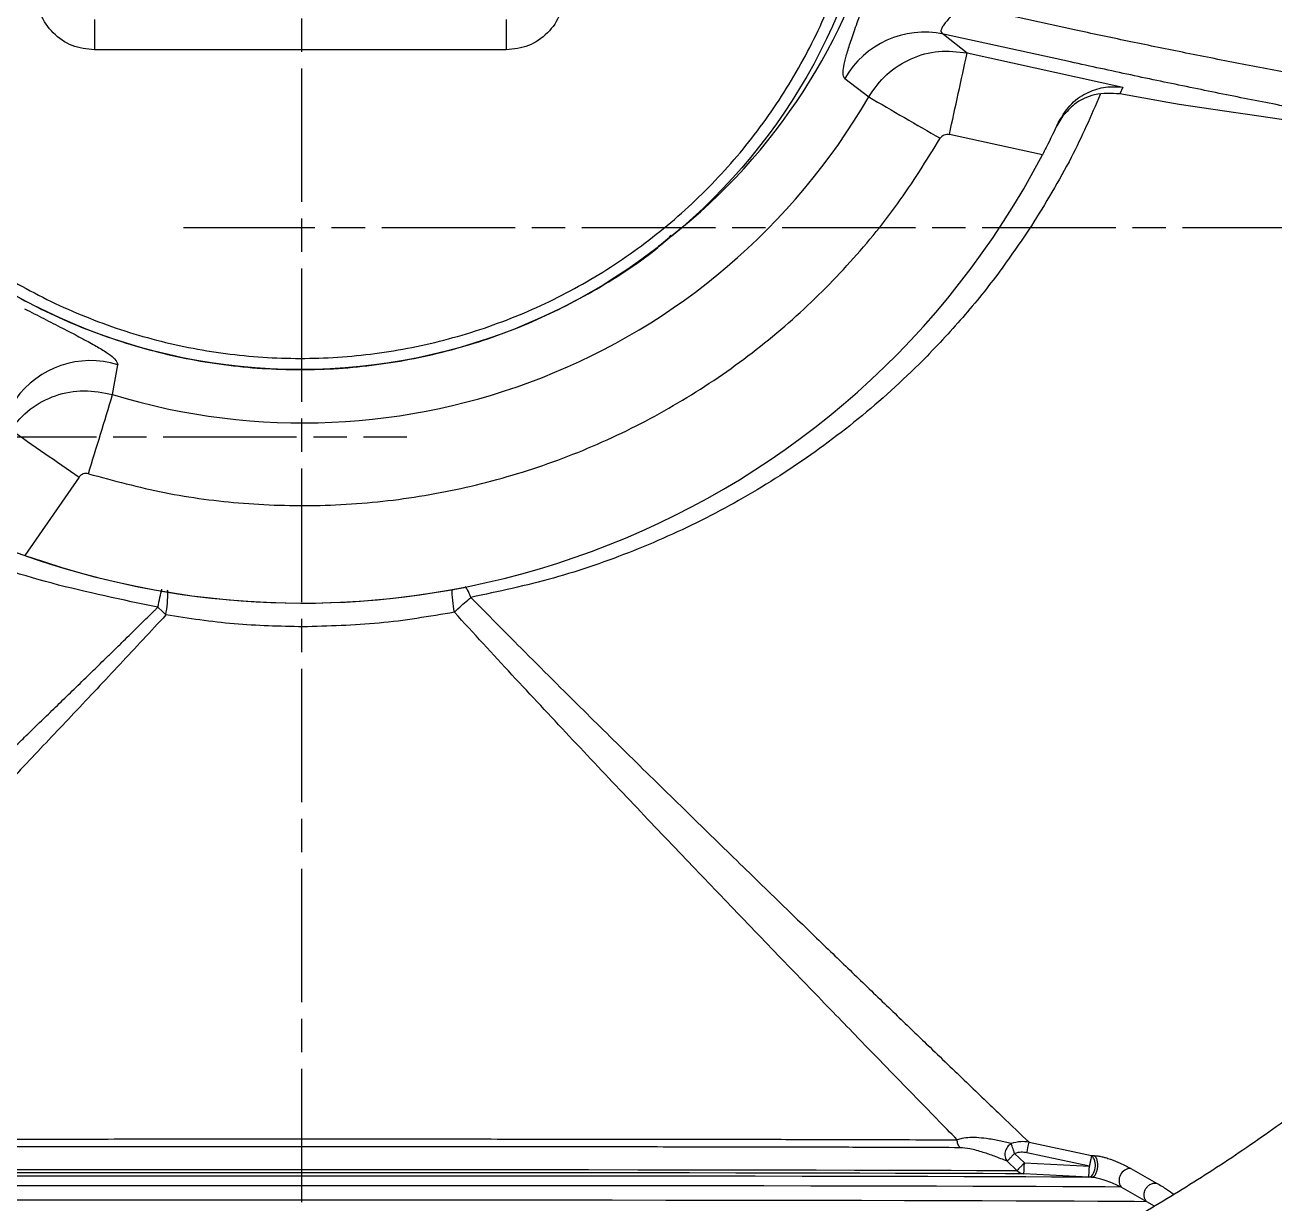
# Model space of a CAD drawing. Header units: millimetres. Extents: x 2271 to 4415, y 823 to 2339.
# Drawn here: x 3097.8 to 3210.1, y 1095 to 1200.9 of the extents above; entities that cross this region are included whole.
import ezdxf

# ---------------------------------------------------------------- set-up
doc = ezdxf.new("R2010")
doc.units = ezdxf.units.MM
doc.linetypes.add('AM_ISO08W050', pattern=[18, 12, -1.5, 3, -1.5])
doc.layers.add('AM_7', color=4, linetype='AM_ISO08W050', lineweight=25)

msp = doc.modelspace()

# ---------------------------------------------------------------- linework, layer by layer
at = {"color": 7, "linetype": 'Continuous', "lineweight": 25}
for p, q in [((3192.417, 1200.423), (3181.909, 1202.73)), ((3180.369, 1200.108), (3182.51, 1198.412)), ((3191.797, 1197.599), (3180.369, 1200.108)), ((3141.066, 1198.682), (3104.041, 1198.682)), ((3182.51, 1198.412), (3196.499, 1195.341)), ((3171.501, 1196.114), (3173.658, 1194.463)), ((3196.499, 1195.341), (3196.223, 1194.727)), ((3200.541, 1193.935), (3196.223, 1194.727)), ((3191.122, 1192.754), (3190.564, 1191.839)), ((3190.564, 1191.839), (3190.724, 1192.195)), ((3189.27, 1189.249), (3180.905, 1191.085)), ((3105.666, 1167.673), (3106.145, 1170.363)), ((3102.661, 1160.256), (3097.798, 1153.209)), ((3137.288, 1150.335), (3137.288, 1150.335)), ((3109.743, 1148.547), (3110.193, 1148.121)), ((3110.193, 1148.121), (3110.467, 1147.85)), ((3136.406, 1148.096), (3136.717, 1148.399)), ((3186.77, 1099.415), (3187.656, 1098.57)), ((3193.498, 1098.277), (3187.868, 1099.471)), ((3188.074, 1100.423), (3193.696, 1099.232)), ((3186.982, 1097.865), (3186.096, 1098.71)), ((3187.656, 1098.57), (3193.498, 1098.277)), ((3193.696, 1099.232), (3193.927, 1099.218)), ((3193.448, 1097.281), (3187.606, 1097.574)), ((3193.68, 1097.267), (3193.448, 1097.281)), ((3197.218, 1098.054), (3199.531, 1096.748)), ((3198.647, 1095.071), (3196.34, 1096.388)), ((3199.352, 1094.68), (3198.647, 1095.071))]:
    msp.add_line(p, q, dxfattribs=at)
at = {"color": 7, "linetype": 'Continuous', "lineweight": 25, "flags": 128}
for points in [[(3104.041, 1201.425), (3104.041, 1201.33), (3104.041, 1201.144), (3104.041, 1200.876), (3104.041, 1200.533), (3104.041, 1200.128), (3104.041, 1199.674), (3104.041, 1199.187), (3104.041, 1198.682)], [(3141.066, 1201.425), (3141.066, 1201.33), (3141.066, 1201.144), (3141.066, 1200.876), (3141.066, 1200.533), (3141.066, 1200.128), (3141.066, 1199.674), (3141.066, 1199.187), (3141.066, 1198.682)], [(3193.68, 1097.267), (3192.052, 1097.278), (3190.08, 1097.288), (3187.774, 1097.298), (3185.146, 1097.308), (3182.207, 1097.317), (3178.974, 1097.326), (3175.463, 1097.334), (3171.689, 1097.341), (3167.673, 1097.348), (3163.434, 1097.355), (3158.993, 1097.361), (3154.372, 1097.366), (3149.595, 1097.37), (3144.684, 1097.374), (3139.665, 1097.377), (3134.562, 1097.379), (3129.4, 1097.38), (3124.206, 1097.381), (3119.004, 1097.381), (3113.821, 1097.38), (3108.682, 1097.378), (3103.613, 1097.376), (3098.64, 1097.372), (3093.786, 1097.368)], [(3187.606, 1097.574), (3185.945, 1097.584), (3183.949, 1097.593), (3181.629, 1097.603), (3178.997, 1097.612), (3176.068, 1097.62), (3172.856, 1097.628), (3169.379, 1097.636), (3165.655, 1097.643), (3161.704, 1097.649), (3157.547, 1097.655), (3153.205, 1097.66), (3148.703, 1097.664), (3144.063, 1097.668), (3139.31, 1097.671), (3134.47, 1097.673), (3129.568, 1097.675), (3124.629, 1097.675), (3119.681, 1097.675), (3114.749, 1097.674), (3109.86, 1097.673), (3105.039, 1097.67), (3100.312, 1097.667), (3095.704, 1097.663)], [(3095.965, 1097.954), (3100.528, 1097.957), (3105.21, 1097.96), (3109.984, 1097.963), (3114.827, 1097.964), (3119.711, 1097.965), (3124.611, 1097.965), (3129.502, 1097.965), (3134.357, 1097.963), (3139.151, 1097.961), (3143.858, 1097.958), (3148.453, 1097.955), (3152.912, 1097.95), (3157.212, 1097.945), (3161.329, 1097.939), (3165.242, 1097.933), (3168.93, 1097.926), (3172.374, 1097.919), (3175.555, 1097.911), (3178.456, 1097.902), (3181.062, 1097.894), (3183.36, 1097.884), (3185.337, 1097.875), (3186.982, 1097.865)], [(3193.448, 1097.281), (3193.541, 1097.294), (3193.633, 1097.338), (3193.721, 1097.412), (3193.801, 1097.514), (3193.872, 1097.639), (3193.931, 1097.785), (3193.977, 1097.947), (3194.007, 1098.119)], [(3196.34, 1096.388), (3194.925, 1096.398), (3193.176, 1096.409), (3191.101, 1096.419), (3188.71, 1096.429), (3186.014, 1096.438), (3183.025, 1096.447), (3179.757, 1096.455), (3176.225, 1096.463), (3172.446, 1096.471), (3168.437, 1096.478), (3164.216, 1096.484), (3159.804, 1096.49), (3155.22, 1096.495), (3150.486, 1096.499), (3145.624, 1096.503), (3140.656, 1096.506), (3135.605, 1096.508), (3130.495, 1096.51), (3125.349, 1096.511), (3120.191, 1096.511), (3115.045, 1096.51), (3109.934, 1096.508), (3104.883, 1096.506), (3099.915, 1096.503), (3095.053, 1096.499)], [(3198.647, 1095.071), (3197.532, 1095.082), (3196.07, 1095.093), (3194.268, 1095.103), (3192.134, 1095.114), (3189.679, 1095.124), (3186.913, 1095.133), (3183.849, 1095.142), (3180.502, 1095.151), (3176.887, 1095.159), (3173.021, 1095.167), (3168.921, 1095.174), (3164.608, 1095.18), (3160.1, 1095.186), (3155.42, 1095.191), (3150.587, 1095.195), (3145.626, 1095.199), (3140.558, 1095.202), (3135.408, 1095.204), (3130.2, 1095.206), (3124.957, 1095.206), (3119.703, 1095.206), (3114.464, 1095.205), (3109.264, 1095.204), (3104.126, 1095.202), (3099.075, 1095.198), (3094.133, 1095.195)]]:
    msp.add_lwpolyline(points, dxfattribs=at)
at = {"color": 7, "linetype": 'Continuous', "lineweight": 25}
msp.add_circle((3122.544, 1222.429), 52.5, dxfattribs=at)
for centre, radius, start, end in [((3122.769, 1224.02), 53.574, 308.26934, 171.50515), ((3178.686, 1192.001), 8.28, 78.27823, 150.21456), ((-1479.123, 2215.555), 4771.31, 347.60122, 347.691294), ((3122.769, 1223.941), 58.81, 253.09221, 329.91815), ((3860.906, 2369.117), 1360.927, 239.669618, 239.98259), ((3122.77, 1223.929), 75, 250.55137, 332.45778), ((3103.696, 1162.455), 8.278, 72.79245, 144.73438), ((-820.129, 2354.824), 4101.365, 343.070862, 343.174801), ((3795.67, 2167.41), 1222.547, 235.11742, 235.46867), ((3122.77, 1223.917), 75, 248.34145, 281.16149), ((2317.572, 1288.277), 890.541, 347.759661, 347.822332), ((3192.842, 1098.393), 1.197, 346.77793, 44.49537), ((3187.661, 1098.506), 0.933, 223.34923, 266.65686), ((3197.23, 1096.984), 1.071, 90.60321, 213.8212)]:
    msp.add_arc(centre, radius, start, end, dxfattribs=at)
for points, knots in [([(3122.336, 1053.698), (3124.897, 1053.722), (3128.477, 1053.757), (3133.746, 1054.036), (3138.211, 1054.371), (3143.527, 1054.937), (3149.096, 1055.71), (3154.909, 1056.72), (3160.88, 1057.976), (3166.957, 1059.487), (3173.094, 1061.258), (3179.26, 1063.292), (3185.423, 1065.591), (3191.56, 1068.157), (3197.648, 1070.987), (3203.668, 1074.081), (3209.6, 1077.435), (3215.43, 1081.048), (3221.139, 1084.913), (3226.715, 1089.027), (3232.142, 1093.384), (3237.408, 1097.979), (3242.499, 1102.803), (3247.404, 1107.851), (3252.111, 1113.114), (3256.609, 1118.584), (3260.887, 1124.252), (3264.936, 1130.109), (3268.745, 1136.146), (3272.307, 1142.352), (3275.612, 1148.716), (3278.653, 1155.229), (3281.422, 1161.878), (3283.913, 1168.653), (3286.118, 1175.54), (3288.033, 1182.529), (3289.651, 1189.607), (3290.969, 1196.76), (3291.982, 1203.977), (3292.686, 1211.244), (3293.079, 1218.549), (3293.158, 1225.877), (3292.921, 1233.215), (3292.367, 1240.549), (3291.495, 1247.867), (3290.304, 1255.154), (3288.796, 1262.397), (3286.971, 1269.581), (3284.831, 1276.694), (3282.377, 1283.722), (3279.612, 1290.65), (3276.539, 1297.466), (3273.162, 1304.157), (3269.485, 1310.709), (3265.511, 1317.109), (3261.246, 1323.344), (3256.695, 1329.402), (3251.863, 1335.271), (3246.756, 1340.937), (3241.379, 1346.39), (3235.933, 1351.437), (3230.459, 1356.09), (3225.001, 1360.359), (3219.376, 1364.401), (3213.595, 1368.21), (3207.667, 1371.778), (3201.605, 1375.1), (3195.419, 1378.17), (3189.122, 1380.984), (3182.729, 1383.536), (3176.253, 1385.822), (3169.716, 1387.838), (3163.141, 1389.58), (3156.568, 1391.045), (3150.074, 1392.227), (3143.785, 1393.124), (3138.261, 1393.707), (3133.378, 1394.075), (3128.554, 1394.315), (3122.58, 1394.432), (3117.063, 1394.321), (3111.794, 1394.05), (3107.329, 1393.712), (3102.013, 1393.147), (3096.444, 1392.374), (3090.631, 1391.364), (3084.659, 1390.108), (3078.583, 1388.597), (3072.445, 1386.826), (3066.28, 1384.792), (3060.117, 1382.493), (3053.98, 1379.928), (3047.892, 1377.097), (3041.872, 1374.003), (3035.939, 1370.649), (3030.11, 1367.037), (3024.401, 1363.171), (3018.825, 1359.057), (3013.398, 1354.7), (3008.132, 1350.105), (3003.041, 1345.281), (2998.136, 1340.233), (2993.429, 1334.97), (2988.931, 1329.5), (2984.653, 1323.832), (2980.604, 1317.975), (2976.795, 1311.938), (2973.233, 1305.732), (2969.928, 1299.368), (2966.885, 1292.856), (2964.123, 1286.204), (2961.786, 1279.922), (2960.508, 1275.817), (2959.945, 1274.009)], [0, 0, 0, 0, 0.0102074, 0.014274, 0.021037, 0.0280561, 0.0355867, 0.0434511, 0.0515783, 0.0599113, 0.0684099, 0.0770439, 0.085791, 0.0946336, 0.1035582, 0.112554, 0.1216124, 0.1307262, 0.1398897, 0.1490979, 0.1583469, 0.1676331, 0.1769537, 0.1863062, 0.1956884, 0.2050985, 0.2145348, 0.2239961, 0.233481, 0.2429885, 0.2525178, 0.262068, 0.2716385, 0.2812287, 0.2908382, 0.3004664, 0.3101132, 0.3197782, 0.3294613, 0.3391624, 0.3488814, 0.3586183, 0.3683733, 0.3781464, 0.387938, 0.3977483, 0.4075776, 0.4174265, 0.4272956, 0.4371854, 0.4470968, 0.4570307, 0.4669882, 0.4769704, 0.486979, 0.4970156, 0.5070822, 0.5171812, 0.5273154, 0.5374882, 0.5477037, 0.5569145, 0.5661226, 0.5753266, 0.5845258, 0.5937191, 0.6029052, 0.6120821, 0.6212471, 0.6303962, 0.6395236, 0.6486197, 0.6576679, 0.6666375, 0.6754633, 0.6839789, 0.6919633, 0.6976055, 0.7035012, 0.7112199, 0.7214273, 0.7254939, 0.7322569, 0.739276, 0.7468066, 0.754671, 0.7627982, 0.7711312, 0.7796298, 0.7882638, 0.7970109, 0.8058535, 0.8147781, 0.8237739, 0.8328323, 0.8419461, 0.8511096, 0.8603178, 0.8695668, 0.878853, 0.8881736, 0.8975261, 0.9069083, 0.9163184, 0.9257547, 0.935216, 0.9447009, 0.9542084, 0.9637377, 0.9732879, 0.9828584, 0.9924486, 1, 1, 1, 1]), ([(2952.466, 1225.19), (2952.45, 1224.197), (2952.395, 1220.759), (2952.631, 1214.869), (2953.17, 1207.535), (2954.046, 1200.217), (2955.235, 1192.93), (2956.744, 1185.688), (2958.569, 1178.503), (2960.709, 1171.39), (2963.163, 1164.363), (2965.928, 1157.434), (2969, 1150.618), (2972.378, 1143.927), (2976.055, 1137.375), (2980.029, 1130.975), (2984.294, 1124.74), (2988.845, 1118.682), (2993.677, 1112.813), (2998.784, 1107.147), (3004.161, 1101.694), (3009.607, 1096.647), (3015.081, 1091.995), (3020.539, 1087.725), (3026.164, 1083.683), (3031.945, 1079.874), (3037.873, 1076.306), (3043.935, 1072.984), (3050.121, 1069.914), (3056.418, 1067.101), (3062.811, 1064.549), (3069.287, 1062.262), (3075.824, 1060.246), (3082.399, 1058.504), (3088.972, 1057.039), (3095.466, 1055.857), (3101.755, 1054.96), (3107.279, 1054.376), (3112.162, 1054.011), (3116.986, 1053.763), (3120.4, 1053.721), (3122.336, 1053.698)], [0, 0, 0, 0, 0.0110977, 0.0384563, 0.065866, 0.0933273, 0.120841, 0.1484084, 0.1760305, 0.2037091, 0.231446, 0.2592434, 0.2871039, 0.3150305, 0.3430267, 0.3710966, 0.3992451, 0.4274777, 0.4558012, 0.4842235, 0.512754, 0.5414043, 0.5672369, 0.5930617, 0.6188752, 0.6446752, 0.6704587, 0.6962218, 0.7219592, 0.7476632, 0.7733229, 0.7989215, 0.8244321, 0.8498086, 0.8749648, 0.8997175, 0.9236002, 0.9459932, 0.9618174, 0.9783523, 1, 1, 1, 1]), ([(3171.501, 1196.114), (3171.441, 1196.198), (3171.323, 1196.365), (3171.357, 1196.972), (3171.534, 1197.819), (3171.868, 1198.941), (3172.33, 1200.304), (3172.906, 1201.905), (3173.543, 1203.66), (3173.99, 1204.9), (3174.211, 1205.512)], [0, 0, 0, 0, 0.1262135, 0.2512855, 0.3774369, 0.5006266, 0.6257769, 0.7501083, 0.876543, 1, 1, 1, 1]), ([(3104.041, 1198.682), (3103.358, 1198.76), (3101.991, 1198.915), (3100.248, 1200.119), (3099.278, 1201.56), (3098.87, 1202.879), (3098.883, 1203.565), (3098.89, 1203.904)], [0, 0, 0, 0, 0.2495155, 0.4993463, 0.7494031, 0.8758585, 1, 1, 1, 1]), ([(3146.292, 1203.908), (3146.214, 1203.224), (3146.058, 1201.854), (3144.852, 1200.123), (3143.121, 1198.917), (3141.751, 1198.76), (3141.066, 1198.682)], [0, 0, 0, 0, 0.2498541, 0.5000068, 0.7501542, 1, 1, 1, 1]), ([(3181.909, 1202.73), (3181.648, 1202.418), (3181.134, 1201.801), (3180.543, 1201.133), (3180.239, 1200.691), (3180.129, 1200.423), (3180.159, 1200.216), (3180.297, 1200.145), (3180.369, 1200.108)], [0, 0, 0, 0, 0.2616178, 0.5161546, 0.6376198, 0.7555299, 0.8740541, 1, 1, 1, 1]), ([(3212.296, 1196.438), (3210.618, 1196.755), (3207.324, 1197.376), (3202.252, 1198.381), (3197.291, 1199.393), (3194.019, 1200.084), (3192.417, 1200.423)], [0, 0, 0, 0, 0.2645644, 0.5194287, 0.7645782, 1, 1, 1, 1]), ([(3173.658, 1194.463), (3174.162, 1195.173), (3175.17, 1196.592), (3177.41, 1197.985), (3179.938, 1198.716), (3181.652, 1198.514), (3182.51, 1198.412)], [0, 0, 0, 0, 0.250367, 0.5005248, 0.7501034, 1, 1, 1, 1]), ([(3212.798, 1193.269), (3211.13, 1193.592), (3207.791, 1194.238), (3202.556, 1195.302), (3197.211, 1196.42), (3193.606, 1197.205), (3191.797, 1197.599)], [0, 0, 0, 0, 0.2492462, 0.4987214, 0.7485201, 1, 1, 1, 1]), ([(3190.724, 1192.195), (3191.096, 1192.79), (3191.838, 1193.979), (3193.383, 1194.931), (3194.959, 1195.432), (3195.985, 1195.371), (3196.499, 1195.341)], [0, 0, 0, 0, 0.2499495, 0.4997482, 0.7494576, 1, 1, 1, 1]), ([(3194.472, 1194.658), (3193.645, 1192.754), (3191.865, 1188.658), (3189.528, 1184.87), (3188.278, 1182.844)], [0, 0, 0, 0, 0.4650125, 1, 1, 1, 1]), ([(3196.223, 1194.727), (3195.47, 1194.768), (3194.075, 1194.845), (3192.25, 1193.991), (3191.445, 1193.108), (3191.122, 1192.754)], [0, 0, 0, 0, 0.413014, 0.7645313, 1, 1, 1, 1]), ([(3237.619, 1188.488), (3230.718, 1189.502), (3218.394, 1191.312), (3205.996, 1193.133), (3200.541, 1193.935)], [0, 0, 0, 0, 0.5600003, 1, 1, 1, 1]), ([(3079.952, 1191.868), (3080.26, 1191.395), (3081.819, 1189.003), (3085.352, 1185.217), (3090.482, 1180.643), (3096.221, 1176.826), (3102.395, 1173.778), (3108.917, 1171.565), (3115.671, 1170.221), (3122.543, 1169.771), (3129.416, 1170.22), (3136.168, 1171.567), (3142.699, 1173.769), (3148.841, 1176.857), (3153.279, 1179.637), (3155.446, 1181.585), (3155.909, 1182.002)], [0, 0, 0, 0, 0.019687, 0.0995672, 0.1794473, 0.2593274, 0.3392075, 0.4190876, 0.4989678, 0.5788479, 0.658728, 0.7386081, 0.8184882, 0.8983683, 0.9782485, 1, 1, 1, 1]), ([(3190.724, 1192.195), (3190.364, 1191.438), (3189.902, 1190.469), (3189.384, 1189.469), (3189.27, 1189.249)], [0, 0, 0, 0, 0.7807887, 1, 1, 1, 1]), ([(3103.506, 1160.553), (3105.77, 1159.94), (3110.348, 1158.701), (3117.494, 1157.776), (3124.861, 1157.581), (3132.35, 1158.24), (3139.822, 1159.77), (3147.105, 1162.164), (3154.063, 1165.381), (3160.57, 1169.36), (3166.496, 1173.986), (3171.75, 1179.154), (3176.345, 1184.704), (3178.847, 1188.734), (3180.084, 1190.727)], [0, 0, 0, 0, 0.079193, 0.1601594, 0.2427828, 0.3278545, 0.4136411, 0.5, 0.5863536, 0.6721403, 0.7572171, 0.8398354, 0.9208043, 1, 1, 1, 1]), ([(3180.084, 1190.727), (3180.131, 1190.792), (3180.224, 1190.923), (3180.432, 1191.05), (3180.667, 1191.115), (3180.825, 1191.095), (3180.905, 1191.085)], [0, 0, 0, 0, 0.2507416, 0.5006285, 0.7498502, 1, 1, 1, 1]), ([(3188.278, 1182.844), (3187.288, 1181.384), (3185.288, 1178.435), (3181.898, 1174.294), (3177.643, 1169.749), (3172.396, 1165.065), (3166.115, 1160.519), (3159.48, 1156.663), (3152.54, 1153.518), (3145.344, 1151.02), (3140.374, 1149.96), (3137.885, 1149.429)], [0, 0, 0, 0, 0.0810679, 0.1637641, 0.2484006, 0.3731554, 0.4979796, 0.6226942, 0.7483588, 0.8739858, 1, 1, 1, 1]), ([(3267.067, 1181.97), (3266.766, 1180.908), (3265.829, 1177.603), (3263.923, 1172.152), (3261.364, 1165.624), (3258.48, 1159.213), (3255.294, 1152.924), (3251.806, 1146.776), (3248.021, 1140.78), (3243.945, 1134.951), (3239.582, 1129.302), (3234.938, 1123.846), (3230.019, 1118.597), (3225.01, 1113.741), (3219.955, 1109.269), (3214.897, 1105.171), (3209.669, 1101.297), (3204.281, 1097.655), (3198.745, 1094.252), (3193.072, 1091.094), (3187.275, 1088.187), (3181.368, 1085.536), (3175.364, 1083.147), (3169.282, 1081.024), (3163.142, 1079.172), (3156.975, 1077.594), (3150.831, 1076.295), (3144.822, 1075.283), (3139.255, 1074.572), (3134.409, 1074.126), (3129.94, 1073.849), (3126.035, 1073.711), (3123.435, 1073.701), (3122.387, 1073.698)], [0, 0, 0, 0, 0.0170783, 0.0531439, 0.089298, 0.1255445, 0.1618882, 0.1983346, 0.2348901, 0.2715626, 0.3083611, 0.3452967, 0.3823824, 0.4196345, 0.4532144, 0.4867833, 0.5203362, 0.5538698, 0.5873798, 0.6208602, 0.654303, 0.6876965, 0.7210233, 0.7542563, 0.7873511, 0.8202281, 0.8527303, 0.8844984, 0.9144909, 0.939551, 0.9597807, 0.9837802, 1, 1, 1, 1]), ([(3097.767, 1175.392), (3098.346, 1175.095), (3099.519, 1174.493), (3101.182, 1173.643), (3102.695, 1172.864), (3103.964, 1172.181), (3104.963, 1171.59), (3105.94, 1170.913), (3106.063, 1170.583), (3106.145, 1170.363)], [0, 0, 0, 0, 0.12352326, 0.25015071, 0.37478047, 0.50021232, 0.62352336, 0.74971254, 1, 1, 1, 1]), ([(3096.5, 1164.523), (3097.055, 1165.179), (3098.166, 1166.494), (3100.507, 1167.685), (3103.099, 1168.199), (3104.808, 1167.849), (3105.666, 1167.673)], [0, 0, 0, 0, 0.248705, 0.4981896, 0.7483774, 1, 1, 1, 1]), ([(3103.506, 1160.553), (3103.427, 1160.569), (3103.269, 1160.602), (3103.031, 1160.553), (3102.815, 1160.441), (3102.712, 1160.317), (3102.661, 1160.256)], [0, 0, 0, 0, 0.25074163, 0.50062857, 0.74985022, 1, 1, 1, 1]), ([(3109.743, 1148.547), (3106.563, 1149.207), (3100.217, 1150.526), (3093.945, 1152.541), (3091.01, 1154.031), (3090.96, 1154.056)], [0, 0, 0, 0, 0.4968488, 0.9914439, 1, 1, 1, 1]), ([(3109.743, 1148.547), (3109.804, 1148.852), (3109.93, 1149.48), (3110.053, 1149.935), (3110.116, 1150.169)], [0, 0, 0, 0, 0.4857374, 1, 1, 1, 1]), ([(3110.467, 1147.85), (3110.517, 1148.208), (3110.619, 1148.951), (3110.663, 1149.753), (3110.626, 1150.023), (3110.619, 1150.081)], [0, 0, 0, 0, 0.4219411, 0.8761108, 1, 1, 1, 1]), ([(3136.406, 1148.096), (3136.353, 1148.451), (3136.244, 1149.182), (3136.191, 1149.913), (3136.219, 1150.136), (3136.22, 1150.139)], [0, 0, 0, 0, 0.4817677, 0.9935156, 1, 1, 1, 1]), ([(3137.885, 1149.429), (3137.79, 1149.67), (3137.635, 1150.059), (3137.447, 1150.318), (3137.374, 1150.418)], [0, 0, 0, 0, 0.6176862, 1, 1, 1, 1]), ([(3136.717, 1148.399), (3136.729, 1148.411), (3136.926, 1148.599), (3137.33, 1148.971), (3137.697, 1149.273), (3137.885, 1149.429)], [0, 0, 0, 0, 0.0311618, 0.5026162, 1, 1, 1, 1]), ([(3137.885, 1149.429), (3139.392, 1147.902), (3142.786, 1144.465), (3147.753, 1139.521), (3152.866, 1134.475), (3157.657, 1129.778), (3162.37, 1125.184), (3166.543, 1121.134), (3170.184, 1117.612), (3173.384, 1114.524), (3176.379, 1111.64), (3179.549, 1108.593), (3182.703, 1105.567), (3185.747, 1102.65), (3187.3, 1101.163), (3188.074, 1100.423)], [0, 0, 0, 0, 0.07572611, 0.17055636, 0.25052947, 0.33654179, 0.4190948, 0.50093292, 0.56530663, 0.62621083, 0.69022754, 0.75126363, 0.83512466, 0.91786775, 1, 1, 1, 1]), ([(3063.695, 1103.958), (3064.231, 1104.475), (3065.318, 1105.526), (3067.099, 1107.244), (3069.018, 1109.096), (3071.086, 1111.092), (3073.353, 1113.281), (3075.842, 1115.682), (3078.572, 1118.316), (3081.504, 1121.145), (3084.311, 1123.855), (3086.96, 1126.412), (3089.374, 1128.744), (3091.83, 1131.116), (3094.333, 1133.537), (3096.409, 1135.547), (3098.071, 1137.157), (3099.286, 1138.334), (3100.56, 1139.571), (3101.894, 1140.868), (3102.984, 1141.927), (3103.825, 1142.747), (3104.417, 1143.323), (3105.063, 1143.954), (3105.764, 1144.638), (3106.689, 1145.543), (3107.707, 1146.542), (3108.687, 1147.506), (3109.292, 1148.102), (3109.606, 1148.412), (3109.706, 1148.511), (3109.743, 1148.547)], [0, 0, 0, 0, 0.046815, 0.0951103, 0.144924, 0.1962908, 0.2492415, 0.3076599, 0.3687368, 0.4324948, 0.4989523, 0.5474914, 0.5980276, 0.6477144, 0.6969811, 0.7488148, 0.7716581, 0.7956054, 0.8206552, 0.8468061, 0.8740566, 0.8845335, 0.8960667, 0.9086554, 0.922299, 0.9369964, 0.9626405, 0.9816845, 0.994136, 0.9978912, 1, 1, 1, 1]), ([(3110.467, 1147.85), (3109.096, 1146.375), (3106.334, 1143.405), (3102.234, 1139.049), (3098.11, 1134.679), (3094.065, 1130.405), (3090.146, 1126.271), (3086.639, 1122.575), (3083.507, 1119.277), (3080.712, 1116.335), (3078.097, 1113.582), (3074.666, 1109.97), (3070.627, 1105.722), (3067.826, 1102.772), (3066.477, 1101.352)], [0, 0, 0, 0, 0.0838137, 0.1688192, 0.2514311, 0.3390822, 0.4223802, 0.5013551, 0.5674319, 0.6310507, 0.6922419, 0.7510397, 0.8801277, 1, 1, 1, 1]), ([(3122.769, 1146.786), (3120.707, 1146.832), (3116.556, 1146.923), (3112.505, 1147.54), (3110.467, 1147.85)], [0, 0, 0, 0, 0.4968173, 1, 1, 1, 1]), ([(3136.406, 1148.096), (3134.162, 1147.715), (3129.685, 1146.955), (3125.071, 1146.843), (3122.769, 1146.786)], [0, 0, 0, 0, 0.5013366, 1, 1, 1, 1]), ([(3181.612, 1100.636), (3181.006, 1101.258), (3179.773, 1102.523), (3177.647, 1104.707), (3175.285, 1107.137), (3172.944, 1109.549), (3170.696, 1111.87), (3168.591, 1114.047), (3166.356, 1116.363), (3163.993, 1118.816), (3160.858, 1122.078), (3156.833, 1126.283), (3151.889, 1131.477), (3146.765, 1136.909), (3141.586, 1142.446), (3138.133, 1146.213), (3136.406, 1148.096)], [0, 0, 0, 0, 0.0587619, 0.1195893, 0.1826048, 0.2479184, 0.2950662, 0.3436664, 0.3937468, 0.445333, 0.4984481, 0.5944053, 0.6958661, 0.7979742, 0.8989913, 1, 1, 1, 1]), ([(3186.471, 1100.292), (3186.112, 1100.387), (3185.373, 1100.583), (3184.309, 1100.748), (3183.428, 1100.841), (3182.682, 1100.841), (3182.092, 1100.788), (3181.751, 1100.68), (3181.612, 1100.636)], [0, 0, 0, 0, 0.2114825, 0.4353578, 0.6177492, 0.7418177, 0.8952972, 1, 1, 1, 1]), ([(3181.877, 1099.929), (3180.512, 1099.935), (3177.782, 1099.946), (3172.375, 1099.961), (3166.128, 1099.975), (3159.056, 1099.986), (3151.318, 1099.996), (3143.049, 1100.003), (3134.406, 1100.008), (3125.546, 1100.01), (3116.636, 1100.009), (3107.839, 1100.006), (3099.318, 1100.001), (3091.233, 1099.993), (3083.726, 1099.982), (3076.963, 1099.97), (3070.974, 1099.956), (3067.807, 1099.945), (3066.224, 1099.94)], [0, 0, 0, 0, 0.0625, 0.125, 0.1875, 0.25, 0.3125001, 0.3750001, 0.4375001, 0.5000001, 0.5625001, 0.6250001, 0.6875001, 0.75, 0.8125, 0.875, 0.9375, 1, 1, 1, 1]), ([(3186.096, 1098.71), (3185.721, 1098.864), (3185.01, 1099.156), (3183.883, 1099.536), (3182.813, 1099.842), (3182.162, 1099.903), (3181.877, 1099.929)], [0, 0, 0, 0, 0.2648616, 0.5022105, 0.7825406, 1, 1, 1, 1]), ([(3186.096, 1098.71), (3186.12, 1098.734), (3186.168, 1098.784), (3186.326, 1098.95), (3186.532, 1099.166), (3186.688, 1099.33), (3186.77, 1099.415)], [0, 0, 0, 0, 0.2433983, 0.4999008, 0.7381386, 1, 1, 1, 1]), ([(3188.074, 1100.423), (3187.823, 1100.454), (3187.281, 1100.523), (3186.753, 1100.373), (3186.471, 1100.292)], [0, 0, 0, 0, 0.4646839, 1, 1, 1, 1]), ([(3186.77, 1099.415), (3186.737, 1099.511), (3186.674, 1099.695), (3186.587, 1099.95), (3186.515, 1100.163), (3186.485, 1100.25), (3186.471, 1100.292)], [0, 0, 0, 0, 0.2556808, 0.4940225, 0.7511304, 1, 1, 1, 1]), ([(3187.868, 1099.471), (3187.695, 1099.498), (3187.325, 1099.556), (3186.962, 1099.464), (3186.77, 1099.415)], [0, 0, 0, 0, 0.4698026, 1, 1, 1, 1]), ([(3187.656, 1098.57), (3187.581, 1098.491), (3187.425, 1098.327), (3187.215, 1098.108), (3187.053, 1097.939), (3187.005, 1097.889), (3186.982, 1097.865)], [0, 0, 0, 0, 0.2426762, 0.5000001, 0.7573239, 1, 1, 1, 1]), ([(3187.606, 1097.574), (3187.607, 1097.588), (3187.608, 1097.611), (3187.615, 1097.737), (3187.623, 1097.905), (3187.637, 1098.184), (3187.65, 1098.443), (3187.656, 1098.57)], [0, 0, 0, 0, 0.23994294, 0.36892527, 0.50059386, 0.75348441, 1, 1, 1, 1]), ([(3193.448, 1097.281), (3193.449, 1097.295), (3193.45, 1097.318), (3193.456, 1097.443), (3193.463, 1097.574), (3193.471, 1097.733), (3193.483, 1097.964), (3193.492, 1098.153), (3193.498, 1098.277)], [0, 0, 0, 0, 0.2396582, 0.3684909, 0.5000023, 0.6379375, 0.7603418, 1, 1, 1, 1]), ([(3193.696, 1099.232), (3193.689, 1099.197), (3193.674, 1099.126), (3193.626, 1098.895), (3193.565, 1098.601), (3193.52, 1098.382), (3193.498, 1098.277)], [0, 0, 0, 0, 0.24287013, 0.50000283, 0.76025324, 1, 1, 1, 1]), ([(3193.68, 1097.267), (3193.745, 1097.279), (3193.877, 1097.303), (3194.052, 1097.507), (3194.177, 1097.786), (3194.244, 1098.103), (3194.259, 1098.436), (3194.212, 1098.77), (3194.1, 1099.065), (3193.985, 1099.167), (3193.927, 1099.218)], [0, 0, 0, 0, 0.1314004, 0.2639809, 0.3888882, 0.4999598, 0.6110823, 0.7360266, 0.8686184, 1, 1, 1, 1]), ([(3193.927, 1099.218), (3194.036, 1099.209), (3194.26, 1099.189), (3194.614, 1099.121), (3195.001, 1099.022), (3195.593, 1098.833), (3196.414, 1098.489), (3196.92, 1098.216), (3197.218, 1098.054)], [0, 0, 0, 0, 0.0810684, 0.1660621, 0.2366046, 0.3536395, 0.6181314, 1, 1, 1, 1]), ([(3196.34, 1096.388), (3196.015, 1096.543), (3195.536, 1096.773), (3194.742, 1097.055), (3194.299, 1097.171), (3194.074, 1097.219), (3193.859, 1097.253), (3193.74, 1097.262), (3193.68, 1097.267)], [0, 0, 0, 0, 0.5236381, 0.7728513, 0.8382965, 0.8951254, 0.9473597, 1, 1, 1, 1]), ([(3198.647, 1095.071), (3198.588, 1095.152), (3198.47, 1095.313), (3198.407, 1095.619), (3198.432, 1095.921), (3198.535, 1096.196), (3198.704, 1096.437), (3198.94, 1096.63), (3199.23, 1096.754), (3199.431, 1096.75), (3199.531, 1096.748)], [0, 0, 0, 0, 0.1309063, 0.2619929, 0.3866448, 0.5, 0.6133552, 0.7380071, 0.8690937, 1, 1, 1, 1]), ([(3199.531, 1096.748), (3199.852, 1096.555), (3200.529, 1096.146), (3200.887, 1095.88), (3201.075, 1095.739)], [0, 0, 0, 0, 0.4730459, 1, 1, 1, 1])]:
    msp.add_open_spline(points, degree=3, knots=knots, dxfattribs=at)
for points in [[(3071.044, 1222.431), (3071.129, 1220.184), (3071.299, 1215.69), (3072.667, 1209.064), (3074.825, 1202.667), (3077.817, 1196.608), (3081.569, 1190.99), (3086.024, 1185.911), (3091.103, 1181.457), (3096.72, 1177.703), (3102.779, 1174.715), (3109.176, 1172.544), (3115.802, 1171.226), (3122.544, 1170.784), (3129.285, 1171.226), (3135.911, 1172.544), (3142.308, 1174.715), (3148.367, 1177.703), (3153.984, 1181.457), (3159.064, 1185.911), (3163.518, 1190.99), (3167.271, 1196.608), (3170.262, 1202.667), (3172.42, 1209.064), (3173.789, 1215.69), (3173.959, 1220.184), (3174.044, 1222.431)], [(3066.478, 1100.647), (3068.054, 1100.652), (3071.206, 1100.663), (3077.169, 1100.677), (3083.902, 1100.689), (3091.374, 1100.699), (3099.423, 1100.707), (3107.906, 1100.713), (3116.663, 1100.716), (3125.534, 1100.716), (3134.354, 1100.714), (3142.958, 1100.71), (3151.19, 1100.703), (3158.893, 1100.693), (3165.933, 1100.682), (3172.152, 1100.668), (3177.535, 1100.653), (3180.253, 1100.642), (3181.612, 1100.636)], [(3181.877, 1099.929), (3181.838, 1099.978), (3181.759, 1100.076), (3181.676, 1100.251), (3181.622, 1100.44), (3181.615, 1100.571), (3181.612, 1100.636)], [(3185.926, 1099.563), (3185.912, 1099.485), (3185.885, 1099.329), (3185.908, 1099.098), (3185.974, 1098.883), (3186.055, 1098.768), (3186.096, 1098.71)], [(3186.471, 1100.292), (3186.407, 1100.252), (3186.279, 1100.173), (3186.121, 1099.997), (3185.995, 1099.792), (3185.949, 1099.639), (3185.926, 1099.563)]]:
    msp.add_open_spline(points, degree=3, dxfattribs=at)
at = {"layer": 'AM_7'}
for p, q in [((3122.692, 1005.014), (3122.692, 1362.562)), ((3321.87, 1182.663), (3112.046, 1182.663)), ((3002.223, 1163.862), (3132.14, 1163.862))]:
    msp.add_line(p, q, dxfattribs=at)

doc.saveas('drawing.dxf')
